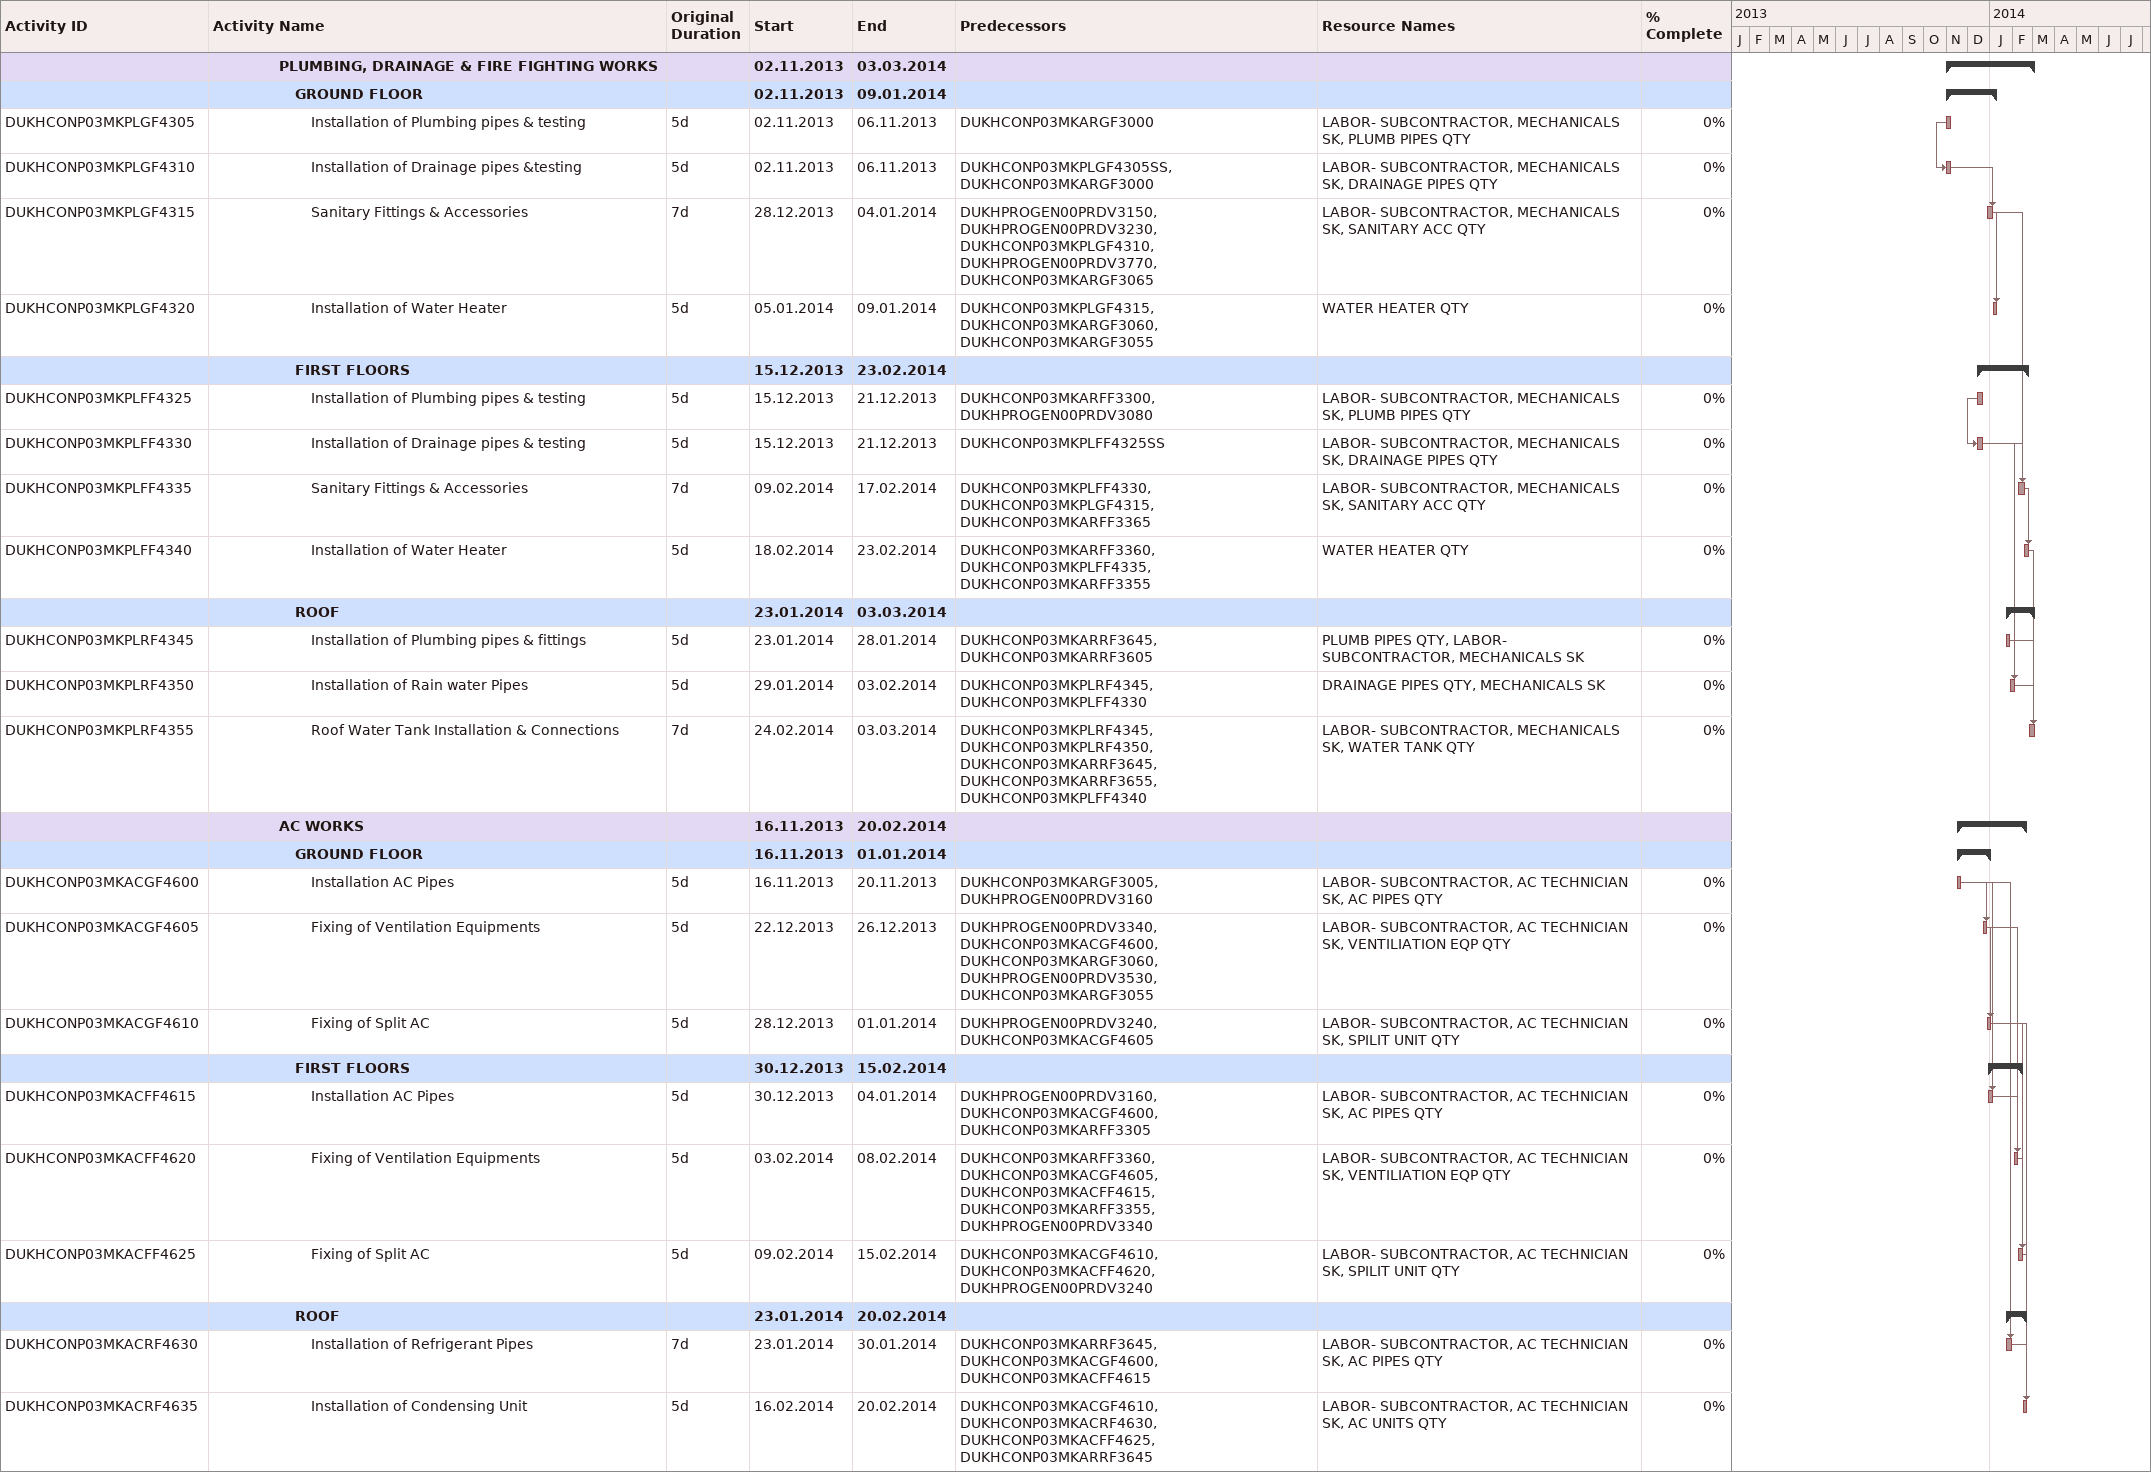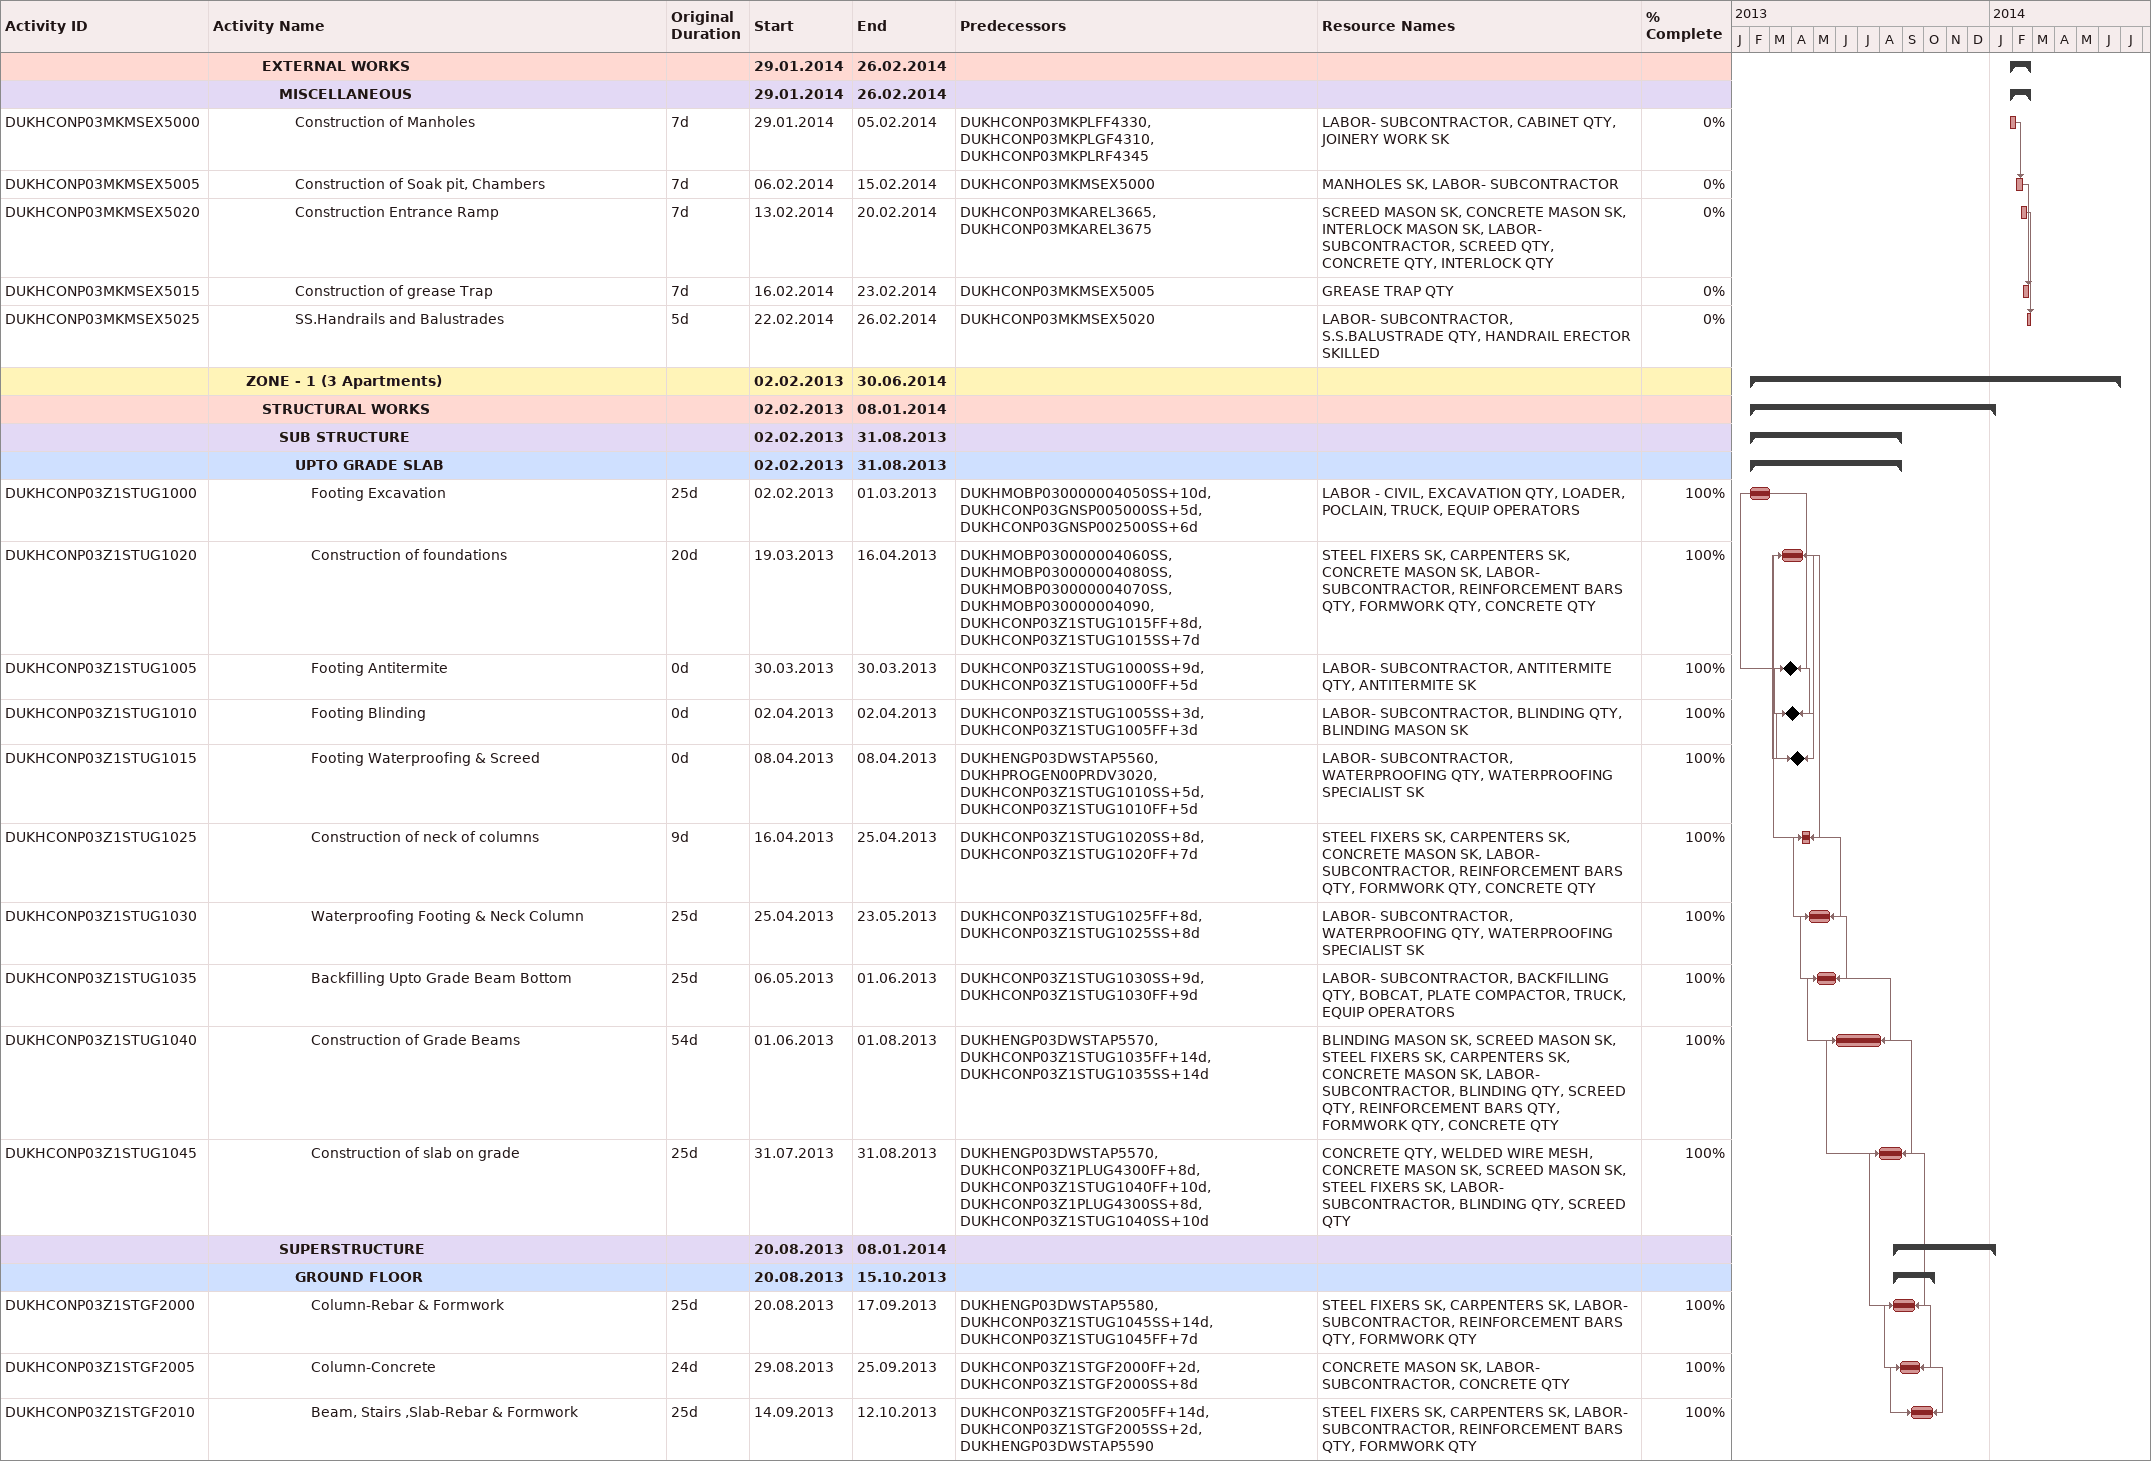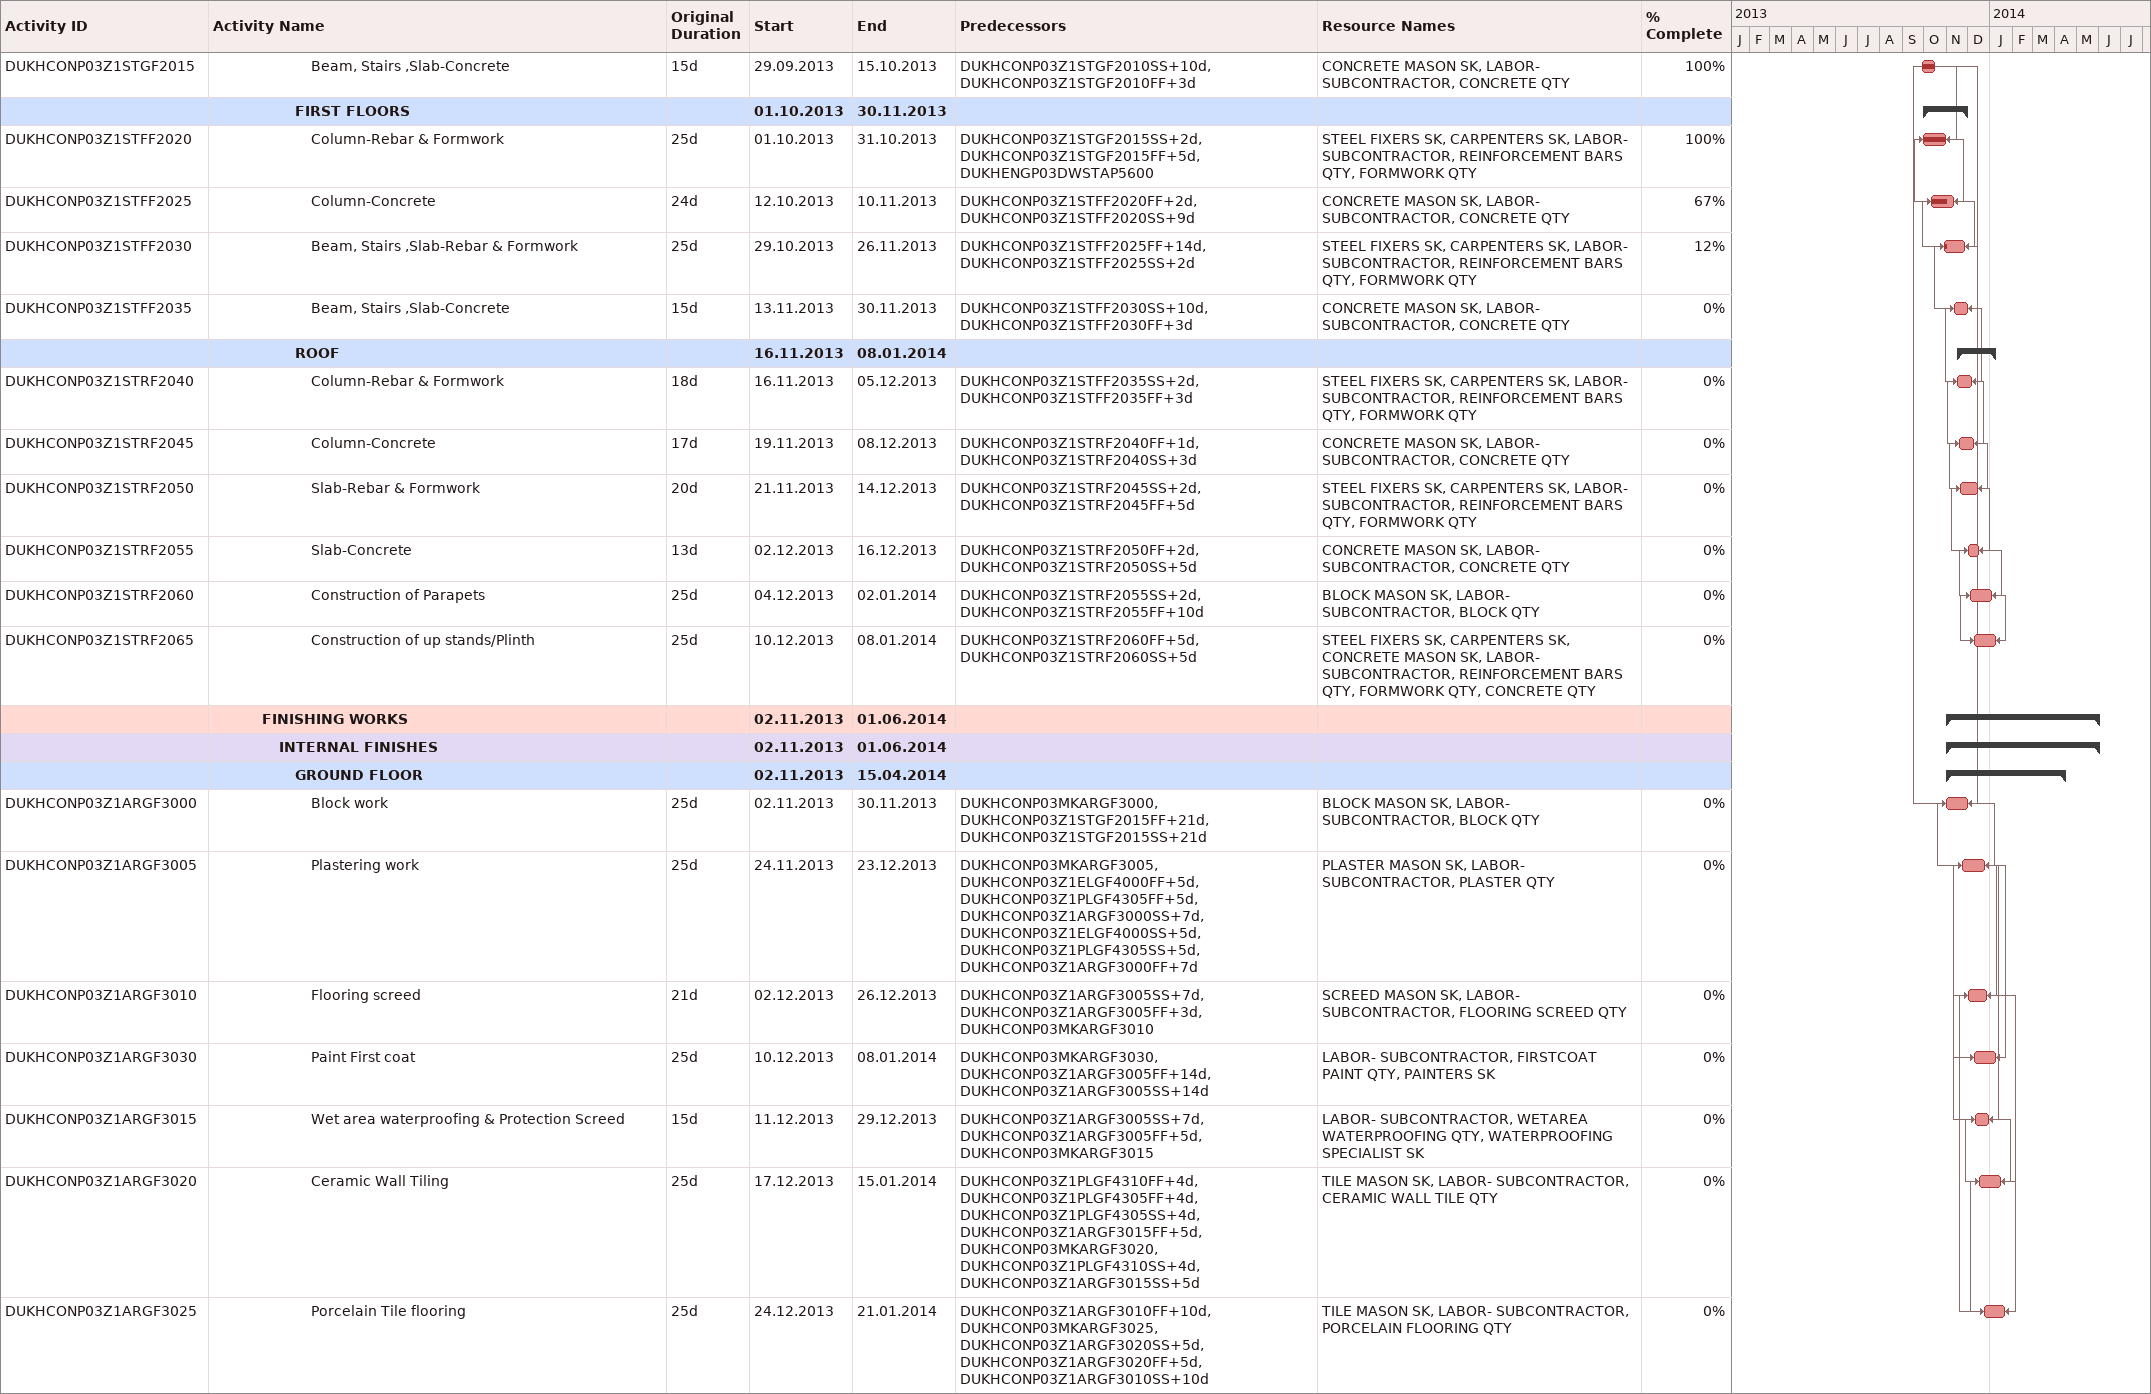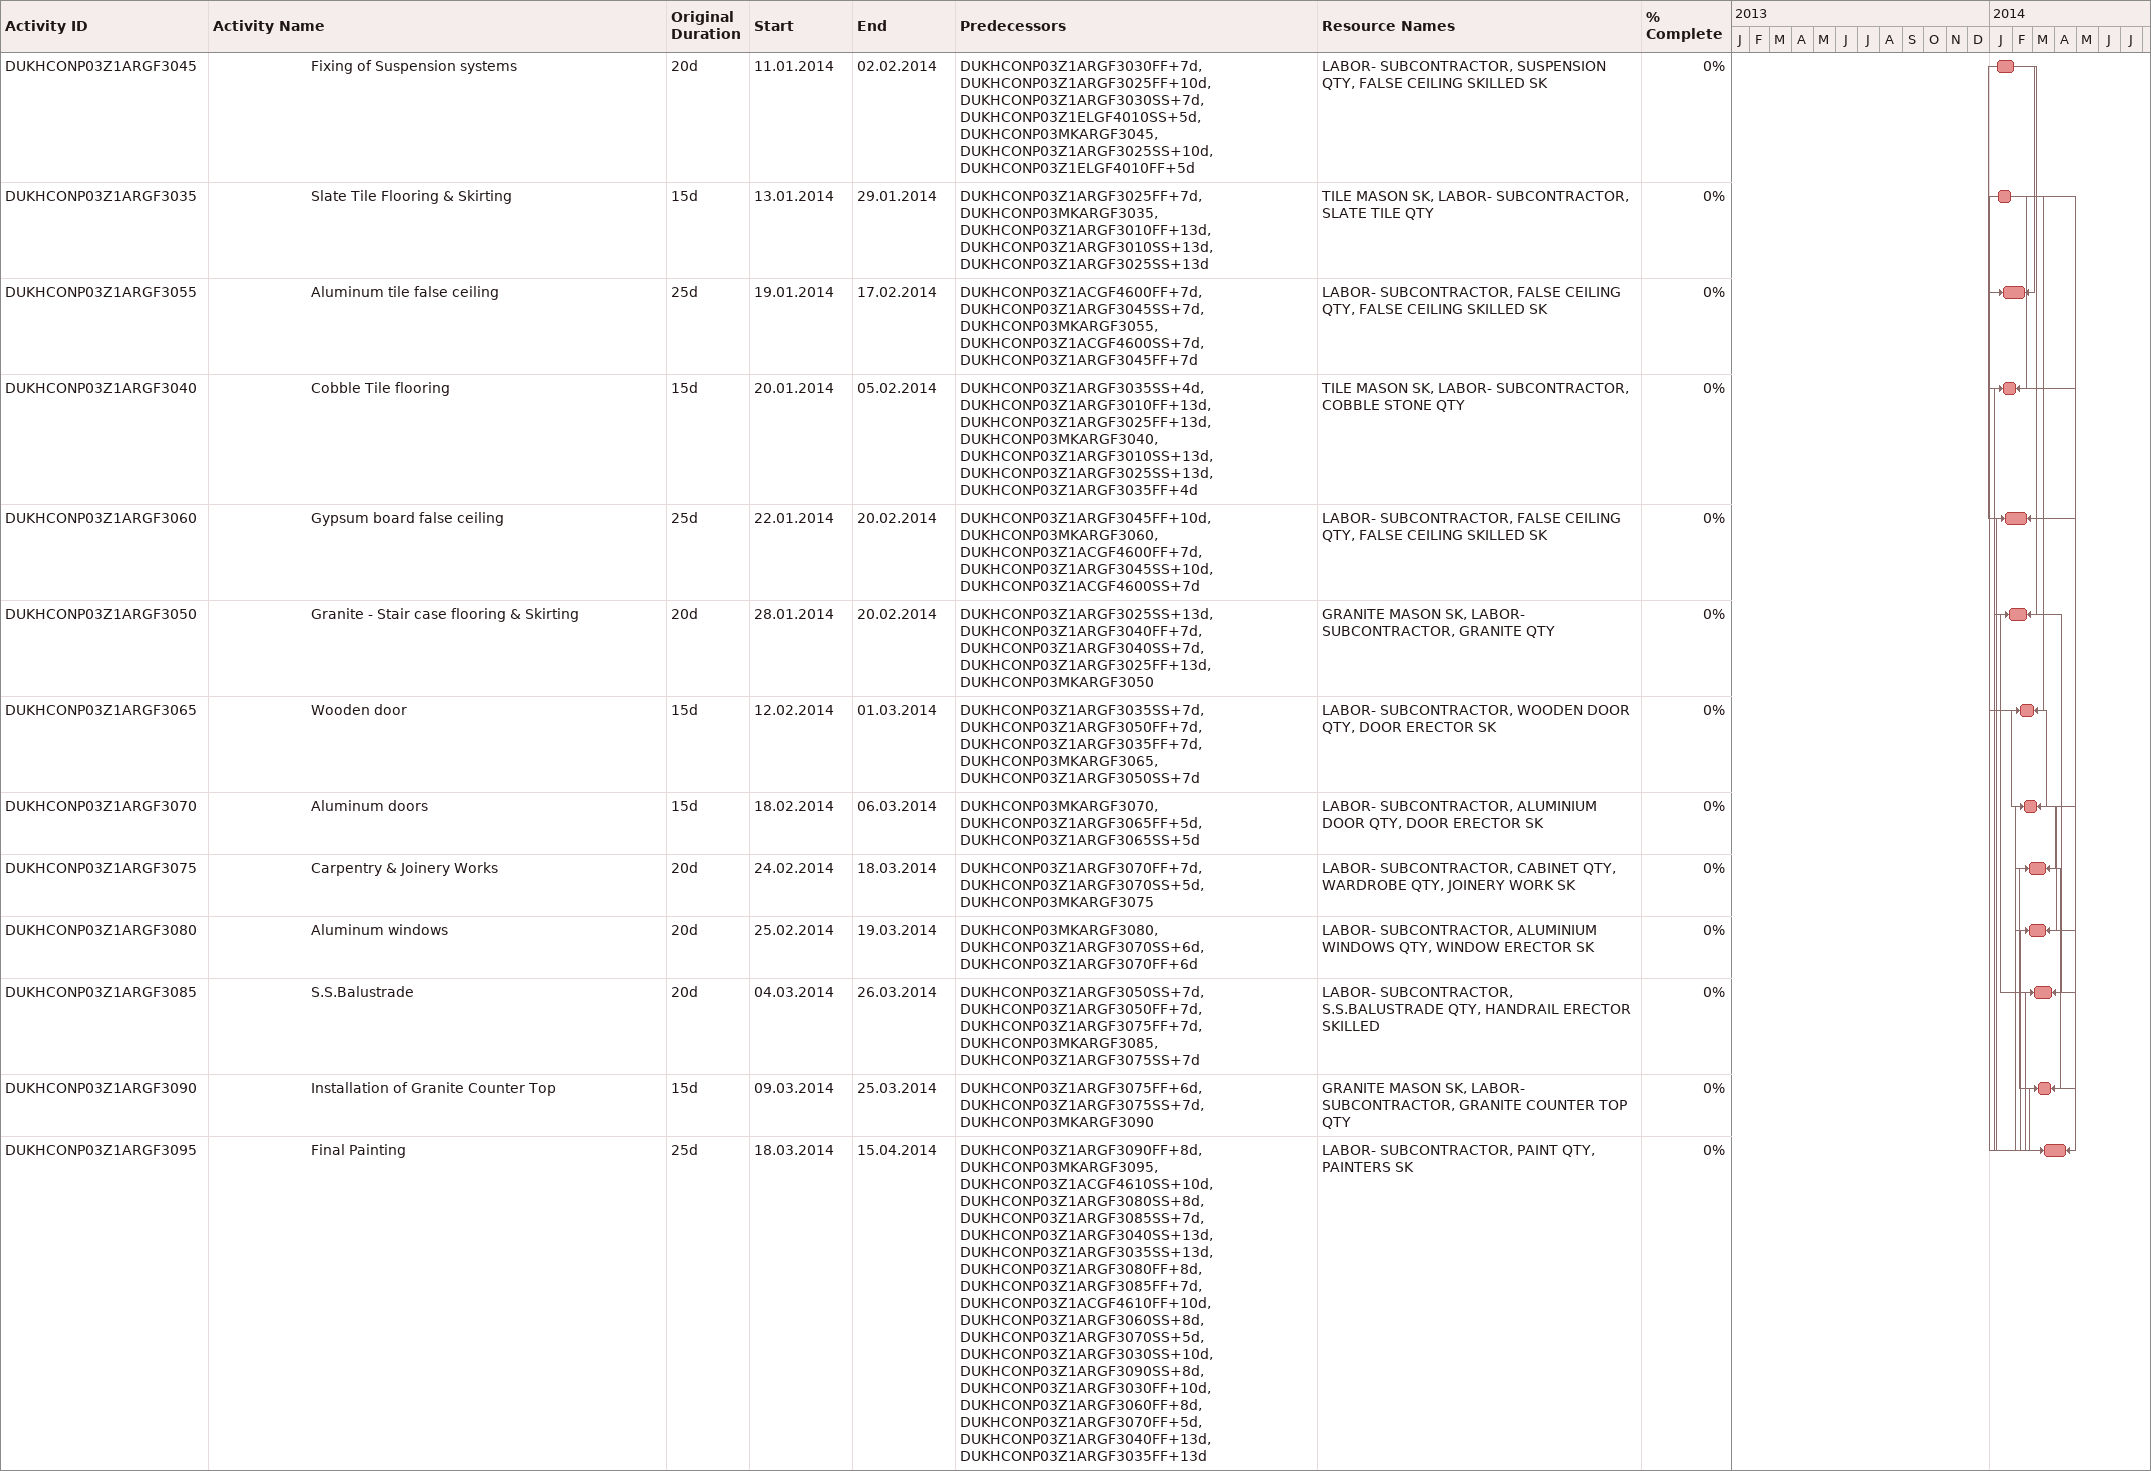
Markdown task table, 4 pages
| ID | Level | Task | Original duration | Start | Finish | Predecessors | Resources | % complete |
|---|---|---|---|---|---|---|---|---|
|  | 5 | **PLUMBING, DRAINAGE & FIRE FIGHTING WORKS** |  | 2013-11-02 | 2014-03-03 |  |  |  |
|  | 6 | **GROUND FLOOR** |  | 2013-11-02 | 2014-01-09 |  |  |  |
| DUKHCONP03MKPLGF4305 | 7 | Installation of Plumbing pipes & testing | 5d | 2013-11-02 | 2013-11-06 | DUKHCONP03MKARGF3000 | LABOR- SUBCONTRACTOR, MECHANICALS SK, PLUMB PIPES QTY | 0 |
| DUKHCONP03MKPLGF4310 | 7 | Installation of Drainage pipes &testing | 5d | 2013-11-02 | 2013-11-06 | DUKHCONP03MKPLGF4305SS, DUKHCONP03MKARGF3000 | LABOR- SUBCONTRACTOR, MECHANICALS SK, DRAINAGE PIPES QTY | 0 |
| DUKHCONP03MKPLGF4315 | 7 | Sanitary Fittings & Accessories | 7d | 2013-12-28 | 2014-01-04 | DUKHPROGEN00PRDV3150, DUKHPROGEN00PRDV3230, DUKHCONP03MKPLGF4310, DUKHPROGEN00PRDV3770, DUKHCONP03MKARGF3065 | LABOR- SUBCONTRACTOR, MECHANICALS SK, SANITARY ACC QTY | 0 |
| DUKHCONP03MKPLGF4320 | 7 | Installation of Water Heater | 5d | 2014-01-05 | 2014-01-09 | DUKHCONP03MKPLGF4315, DUKHCONP03MKARGF3060, DUKHCONP03MKARGF3055 | WATER HEATER QTY | 0 |
|  | 6 | **FIRST FLOORS** |  | 2013-12-15 | 2014-02-23 |  |  |  |
| DUKHCONP03MKPLFF4325 | 7 | Installation of Plumbing pipes & testing | 5d | 2013-12-15 | 2013-12-21 | DUKHCONP03MKARFF3300, DUKHPROGEN00PRDV3080 | LABOR- SUBCONTRACTOR, MECHANICALS SK, PLUMB PIPES QTY | 0 |
| DUKHCONP03MKPLFF4330 | 7 | Installation of Drainage pipes & testing | 5d | 2013-12-15 | 2013-12-21 | DUKHCONP03MKPLFF4325SS | LABOR- SUBCONTRACTOR, MECHANICALS SK, DRAINAGE PIPES QTY | 0 |
| DUKHCONP03MKPLFF4335 | 7 | Sanitary Fittings & Accessories | 7d | 2014-02-09 | 2014-02-17 | DUKHCONP03MKPLFF4330, DUKHCONP03MKPLGF4315, DUKHCONP03MKARFF3365 | LABOR- SUBCONTRACTOR, MECHANICALS SK, SANITARY ACC QTY | 0 |
| DUKHCONP03MKPLFF4340 | 7 | Installation of Water Heater | 5d | 2014-02-18 | 2014-02-23 | DUKHCONP03MKARFF3360, DUKHCONP03MKPLFF4335, DUKHCONP03MKARFF3355 | WATER HEATER QTY | 0 |
|  | 6 | **ROOF** |  | 2014-01-23 | 2014-03-03 |  |  |  |
| DUKHCONP03MKPLRF4345 | 7 | Installation of Plumbing pipes & fittings | 5d | 2014-01-23 | 2014-01-28 | DUKHCONP03MKARRF3645, DUKHCONP03MKARRF3605 | PLUMB PIPES QTY, LABOR- SUBCONTRACTOR, MECHANICALS SK | 0 |
| DUKHCONP03MKPLRF4350 | 7 | Installation of Rain water Pipes | 5d | 2014-01-29 | 2014-02-03 | DUKHCONP03MKPLRF4345, DUKHCONP03MKPLFF4330 | DRAINAGE PIPES QTY, MECHANICALS SK | 0 |
| DUKHCONP03MKPLRF4355 | 7 | Roof Water Tank Installation & Connections | 7d | 2014-02-24 | 2014-03-03 | DUKHCONP03MKPLRF4345, DUKHCONP03MKPLRF4350, DUKHCONP03MKARRF3645, DUKHCONP03MKARRF3655, DUKHCONP03MKPLFF4340 | LABOR- SUBCONTRACTOR, MECHANICALS SK, WATER TANK QTY | 0 |
|  | 5 | **AC WORKS** |  | 2013-11-16 | 2014-02-20 |  |  |  |
|  | 6 | **GROUND FLOOR** |  | 2013-11-16 | 2014-01-01 |  |  |  |
| DUKHCONP03MKACGF4600 | 7 | Installation AC Pipes | 5d | 2013-11-16 | 2013-11-20 | DUKHCONP03MKARGF3005, DUKHPROGEN00PRDV3160 | LABOR- SUBCONTRACTOR, AC TECHNICIAN SK, AC PIPES QTY | 0 |
| DUKHCONP03MKACGF4605 | 7 | Fixing of Ventilation Equipments | 5d | 2013-12-22 | 2013-12-26 | DUKHPROGEN00PRDV3340, DUKHCONP03MKACGF4600, DUKHCONP03MKARGF3060, DUKHPROGEN00PRDV3530, DUKHCONP03MKARGF3055 | LABOR- SUBCONTRACTOR, AC TECHNICIAN SK, VENTILIATION EQP QTY | 0 |
| DUKHCONP03MKACGF4610 | 7 | Fixing of Split AC | 5d | 2013-12-28 | 2014-01-01 | DUKHPROGEN00PRDV3240, DUKHCONP03MKACGF4605 | LABOR- SUBCONTRACTOR, AC TECHNICIAN SK, SPILIT UNIT QTY | 0 |
|  | 6 | **FIRST FLOORS** |  | 2013-12-30 | 2014-02-15 |  |  |  |
| DUKHCONP03MKACFF4615 | 7 | Installation AC Pipes | 5d | 2013-12-30 | 2014-01-04 | DUKHPROGEN00PRDV3160, DUKHCONP03MKACGF4600, DUKHCONP03MKARFF3305 | LABOR- SUBCONTRACTOR, AC TECHNICIAN SK, AC PIPES QTY | 0 |
| DUKHCONP03MKACFF4620 | 7 | Fixing of Ventilation Equipments | 5d | 2014-02-03 | 2014-02-08 | DUKHCONP03MKARFF3360, DUKHCONP03MKACGF4605, DUKHCONP03MKACFF4615, DUKHCONP03MKARFF3355, DUKHPROGEN00PRDV3340 | LABOR- SUBCONTRACTOR, AC TECHNICIAN SK, VENTILIATION EQP QTY | 0 |
| DUKHCONP03MKACFF4625 | 7 | Fixing of Split AC | 5d | 2014-02-09 | 2014-02-15 | DUKHCONP03MKACGF4610, DUKHCONP03MKACFF4620, DUKHPROGEN00PRDV3240 | LABOR- SUBCONTRACTOR, AC TECHNICIAN SK, SPILIT UNIT QTY | 0 |
|  | 6 | **ROOF** |  | 2014-01-23 | 2014-02-20 |  |  |  |
| DUKHCONP03MKACRF4630 | 7 | Installation of Refrigerant Pipes | 7d | 2014-01-23 | 2014-01-30 | DUKHCONP03MKARRF3645, DUKHCONP03MKACGF4600, DUKHCONP03MKACFF4615 | LABOR- SUBCONTRACTOR, AC TECHNICIAN SK, AC PIPES QTY | 0 |
| DUKHCONP03MKACRF4635 | 7 | Installation of Condensing Unit | 5d | 2014-02-16 | 2014-02-20 | DUKHCONP03MKACGF4610, DUKHCONP03MKACRF4630, DUKHCONP03MKACFF4625, DUKHCONP03MKARRF3645 | LABOR- SUBCONTRACTOR, AC TECHNICIAN SK, AC UNITS QTY | 0 |
|  | 4 | **EXTERNAL WORKS** |  | 2014-01-29 | 2014-02-26 |  |  |  |
|  | 5 | **MISCELLANEOUS** |  | 2014-01-29 | 2014-02-26 |  |  |  |
| DUKHCONP03MKMSEX5000 | 6 | Construction of Manholes | 7d | 2014-01-29 | 2014-02-05 | DUKHCONP03MKPLFF4330, DUKHCONP03MKPLGF4310, DUKHCONP03MKPLRF4345 | LABOR- SUBCONTRACTOR, CABINET QTY, JOINERY WORK SK | 0 |
| DUKHCONP03MKMSEX5005 | 6 | Construction of Soak pit, Chambers | 7d | 2014-02-06 | 2014-02-15 | DUKHCONP03MKMSEX5000 | MANHOLES SK, LABOR- SUBCONTRACTOR | 0 |
| DUKHCONP03MKMSEX5020 | 6 | Construction Entrance Ramp | 7d | 2014-02-13 | 2014-02-20 | DUKHCONP03MKAREL3665, DUKHCONP03MKAREL3675 | SCREED MASON SK, CONCRETE MASON SK, INTERLOCK MASON SK, LABOR- SUBCONTRACTOR, SCREED QTY, CONCRETE QTY, INTERLOCK QTY | 0 |
| DUKHCONP03MKMSEX5015 | 6 | Construction of grease Trap | 7d | 2014-02-16 | 2014-02-23 | DUKHCONP03MKMSEX5005 | GREASE TRAP QTY | 0 |
| DUKHCONP03MKMSEX5025 | 6 | SS.Handrails and Balustrades | 5d | 2014-02-22 | 2014-02-26 | DUKHCONP03MKMSEX5020 | LABOR- SUBCONTRACTOR, S.S.BALUSTRADE QTY, HANDRAIL ERECTOR SKILLED | 0 |
|  | 3 | **ZONE - 1 (3 Apartments)** |  | 2013-02-02 | 2014-06-30 |  |  |  |
|  | 4 | **STRUCTURAL WORKS** |  | 2013-02-02 | 2014-01-08 |  |  |  |
|  | 5 | **SUB STRUCTURE** |  | 2013-02-02 | 2013-08-31 |  |  |  |
|  | 6 | **UPTO GRADE SLAB** |  | 2013-02-02 | 2013-08-31 |  |  |  |
| DUKHCONP03Z1STUG1000 | 7 | Footing Excavation | 25d | 2013-02-02 | 2013-03-01 | DUKHMOBP030000004050SS+10d, DUKHCONP03GNSP005000SS+5d, DUKHCONP03GNSP002500SS+6d | LABOR - CIVIL, EXCAVATION QTY, LOADER, POCLAIN, TRUCK, EQUIP OPERATORS | 100 |
| DUKHCONP03Z1STUG1020 | 7 | Construction of foundations | 20d | 2013-03-19 | 2013-04-16 | DUKHMOBP030000004060SS, DUKHMOBP030000004080SS, DUKHMOBP030000004070SS, DUKHMOBP030000004090, DUKHCONP03Z1STUG1015FF+8d, DUKHCONP03Z1STUG1015SS+7d | STEEL FIXERS SK, CARPENTERS SK, CONCRETE MASON SK, LABOR- SUBCONTRACTOR, REINFORCEMENT BARS QTY, FORMWORK QTY, CONCRETE QTY | 100 |
| DUKHCONP03Z1STUG1005 | 7 | Footing Antitermite | 0d | 2013-03-30 | 2013-03-30 | DUKHCONP03Z1STUG1000SS+9d, DUKHCONP03Z1STUG1000FF+5d | LABOR- SUBCONTRACTOR, ANTITERMITE QTY, ANTITERMITE SK | 100 |
| DUKHCONP03Z1STUG1010 | 7 | Footing Blinding | 0d | 2013-04-02 | 2013-04-02 | DUKHCONP03Z1STUG1005SS+3d, DUKHCONP03Z1STUG1005FF+3d | LABOR- SUBCONTRACTOR, BLINDING QTY, BLINDING MASON SK | 100 |
| DUKHCONP03Z1STUG1015 | 7 | Footing Waterproofing & Screed | 0d | 2013-04-08 | 2013-04-08 | DUKHENGP03DWSTAP5560, DUKHPROGEN00PRDV3020, DUKHCONP03Z1STUG1010SS+5d, DUKHCONP03Z1STUG1010FF+5d | LABOR- SUBCONTRACTOR, WATERPROOFING QTY, WATERPROOFING SPECIALIST SK | 100 |
| DUKHCONP03Z1STUG1025 | 7 | Construction of neck of columns | 9d | 2013-04-16 | 2013-04-25 | DUKHCONP03Z1STUG1020SS+8d, DUKHCONP03Z1STUG1020FF+7d | STEEL FIXERS SK, CARPENTERS SK, CONCRETE MASON SK, LABOR- SUBCONTRACTOR, REINFORCEMENT BARS QTY, FORMWORK QTY, CONCRETE QTY | 100 |
| DUKHCONP03Z1STUG1030 | 7 | Waterproofing Footing & Neck Column | 25d | 2013-04-25 | 2013-05-23 | DUKHCONP03Z1STUG1025FF+8d, DUKHCONP03Z1STUG1025SS+8d | LABOR- SUBCONTRACTOR, WATERPROOFING QTY, WATERPROOFING SPECIALIST SK | 100 |
| DUKHCONP03Z1STUG1035 | 7 | Backfilling Upto Grade Beam Bottom | 25d | 2013-05-06 | 2013-06-01 | DUKHCONP03Z1STUG1030SS+9d, DUKHCONP03Z1STUG1030FF+9d | LABOR- SUBCONTRACTOR, BACKFILLING QTY, BOBCAT, PLATE COMPACTOR, TRUCK, EQUIP OPERATORS | 100 |
| DUKHCONP03Z1STUG1040 | 7 | Construction of Grade Beams | 54d | 2013-06-01 | 2013-08-01 | DUKHENGP03DWSTAP5570, DUKHCONP03Z1STUG1035FF+14d, DUKHCONP03Z1STUG1035SS+14d | BLINDING MASON SK, SCREED MASON SK, STEEL FIXERS SK, CARPENTERS SK, CONCRETE MASON SK, LABOR- SUBCONTRACTOR, BLINDING QTY, SCREED QTY, REINFORCEMENT BARS QTY, FORMWORK QTY, CONCRETE QTY | 100 |
| DUKHCONP03Z1STUG1045 | 7 | Construction of slab on grade | 25d | 2013-07-31 | 2013-08-31 | DUKHENGP03DWSTAP5570, DUKHCONP03Z1PLUG4300FF+8d, DUKHCONP03Z1STUG1040FF+10d, DUKHCONP03Z1PLUG4300SS+8d, DUKHCONP03Z1STUG1040SS+10d | CONCRETE QTY, WELDED WIRE MESH, CONCRETE MASON SK, SCREED MASON SK, STEEL FIXERS SK, LABOR- SUBCONTRACTOR, BLINDING QTY, SCREED QTY | 100 |
|  | 5 | **SUPERSTRUCTURE** |  | 2013-08-20 | 2014-01-08 |  |  |  |
|  | 6 | **GROUND FLOOR** |  | 2013-08-20 | 2013-10-15 |  |  |  |
| DUKHCONP03Z1STGF2000 | 7 | Column-Rebar & Formwork | 25d | 2013-08-20 | 2013-09-17 | DUKHENGP03DWSTAP5580, DUKHCONP03Z1STUG1045SS+14d, DUKHCONP03Z1STUG1045FF+7d | STEEL FIXERS SK, CARPENTERS SK, LABOR- SUBCONTRACTOR, REINFORCEMENT BARS QTY, FORMWORK QTY | 100 |
| DUKHCONP03Z1STGF2005 | 7 | Column-Concrete | 24d | 2013-08-29 | 2013-09-25 | DUKHCONP03Z1STGF2000FF+2d, DUKHCONP03Z1STGF2000SS+8d | CONCRETE MASON SK, LABOR- SUBCONTRACTOR, CONCRETE QTY | 100 |
| DUKHCONP03Z1STGF2010 | 7 | Beam, Stairs ,Slab-Rebar & Formwork | 25d | 2013-09-14 | 2013-10-12 | DUKHCONP03Z1STGF2005FF+14d, DUKHCONP03Z1STGF2005SS+2d, DUKHENGP03DWSTAP5590 | STEEL FIXERS SK, CARPENTERS SK, LABOR- SUBCONTRACTOR, REINFORCEMENT BARS QTY, FORMWORK QTY | 100 |
| DUKHCONP03Z1STGF2015 | 7 | Beam, Stairs ,Slab-Concrete | 15d | 2013-09-29 | 2013-10-15 | DUKHCONP03Z1STGF2010SS+10d, DUKHCONP03Z1STGF2010FF+3d | CONCRETE MASON SK, LABOR- SUBCONTRACTOR, CONCRETE QTY | 100 |
|  | 6 | **FIRST FLOORS** |  | 2013-10-01 | 2013-11-30 |  |  |  |
| DUKHCONP03Z1STFF2020 | 7 | Column-Rebar & Formwork | 25d | 2013-10-01 | 2013-10-31 | DUKHCONP03Z1STGF2015SS+2d, DUKHCONP03Z1STGF2015FF+5d, DUKHENGP03DWSTAP5600 | STEEL FIXERS SK, CARPENTERS SK, LABOR- SUBCONTRACTOR, REINFORCEMENT BARS QTY, FORMWORK QTY | 100 |
| DUKHCONP03Z1STFF2025 | 7 | Column-Concrete | 24d | 2013-10-12 | 2013-11-10 | DUKHCONP03Z1STFF2020FF+2d, DUKHCONP03Z1STFF2020SS+9d | CONCRETE MASON SK, LABOR- SUBCONTRACTOR, CONCRETE QTY | 67 |
| DUKHCONP03Z1STFF2030 | 7 | Beam, Stairs ,Slab-Rebar & Formwork | 25d | 2013-10-29 | 2013-11-26 | DUKHCONP03Z1STFF2025FF+14d, DUKHCONP03Z1STFF2025SS+2d | STEEL FIXERS SK, CARPENTERS SK, LABOR- SUBCONTRACTOR, REINFORCEMENT BARS QTY, FORMWORK QTY | 12 |
| DUKHCONP03Z1STFF2035 | 7 | Beam, Stairs ,Slab-Concrete | 15d | 2013-11-13 | 2013-11-30 | DUKHCONP03Z1STFF2030SS+10d, DUKHCONP03Z1STFF2030FF+3d | CONCRETE MASON SK, LABOR- SUBCONTRACTOR, CONCRETE QTY | 0 |
|  | 6 | **ROOF** |  | 2013-11-16 | 2014-01-08 |  |  |  |
| DUKHCONP03Z1STRF2040 | 7 | Column-Rebar & Formwork | 18d | 2013-11-16 | 2013-12-05 | DUKHCONP03Z1STFF2035SS+2d, DUKHCONP03Z1STFF2035FF+3d | STEEL FIXERS SK, CARPENTERS SK, LABOR- SUBCONTRACTOR, REINFORCEMENT BARS QTY, FORMWORK QTY | 0 |
| DUKHCONP03Z1STRF2045 | 7 | Column-Concrete | 17d | 2013-11-19 | 2013-12-08 | DUKHCONP03Z1STRF2040FF+1d, DUKHCONP03Z1STRF2040SS+3d | CONCRETE MASON SK, LABOR- SUBCONTRACTOR, CONCRETE QTY | 0 |
| DUKHCONP03Z1STRF2050 | 7 | Slab-Rebar & Formwork | 20d | 2013-11-21 | 2013-12-14 | DUKHCONP03Z1STRF2045SS+2d, DUKHCONP03Z1STRF2045FF+5d | STEEL FIXERS SK, CARPENTERS SK, LABOR- SUBCONTRACTOR, REINFORCEMENT BARS QTY, FORMWORK QTY | 0 |
| DUKHCONP03Z1STRF2055 | 7 | Slab-Concrete | 13d | 2013-12-02 | 2013-12-16 | DUKHCONP03Z1STRF2050FF+2d, DUKHCONP03Z1STRF2050SS+5d | CONCRETE MASON SK, LABOR- SUBCONTRACTOR, CONCRETE QTY | 0 |
| DUKHCONP03Z1STRF2060 | 7 | Construction of Parapets | 25d | 2013-12-04 | 2014-01-02 | DUKHCONP03Z1STRF2055SS+2d, DUKHCONP03Z1STRF2055FF+10d | BLOCK MASON SK, LABOR- SUBCONTRACTOR, BLOCK QTY | 0 |
| DUKHCONP03Z1STRF2065 | 7 | Construction of up stands/Plinth | 25d | 2013-12-10 | 2014-01-08 | DUKHCONP03Z1STRF2060FF+5d, DUKHCONP03Z1STRF2060SS+5d | STEEL FIXERS SK, CARPENTERS SK, CONCRETE MASON SK, LABOR- SUBCONTRACTOR, REINFORCEMENT BARS QTY, FORMWORK QTY, CONCRETE QTY | 0 |
|  | 4 | **FINISHING WORKS** |  | 2013-11-02 | 2014-06-01 |  |  |  |
|  | 5 | **INTERNAL FINISHES** |  | 2013-11-02 | 2014-06-01 |  |  |  |
|  | 6 | **GROUND FLOOR** |  | 2013-11-02 | 2014-04-15 |  |  |  |
| DUKHCONP03Z1ARGF3000 | 7 | Block work | 25d | 2013-11-02 | 2013-11-30 | DUKHCONP03MKARGF3000, DUKHCONP03Z1STGF2015FF+21d, DUKHCONP03Z1STGF2015SS+21d | BLOCK MASON SK, LABOR- SUBCONTRACTOR, BLOCK QTY | 0 |
| DUKHCONP03Z1ARGF3005 | 7 | Plastering work | 25d | 2013-11-24 | 2013-12-23 | DUKHCONP03MKARGF3005, DUKHCONP03Z1ELGF4000FF+5d, DUKHCONP03Z1PLGF4305FF+5d, DUKHCONP03Z1ARGF3000SS+7d, DUKHCONP03Z1ELGF4000SS+5d, DUKHCONP03Z1PLGF4305SS+5d, DUKHCONP03Z1ARGF3000FF+7d | PLASTER MASON SK, LABOR- SUBCONTRACTOR, PLASTER QTY | 0 |
| DUKHCONP03Z1ARGF3010 | 7 | Flooring screed | 21d | 2013-12-02 | 2013-12-26 | DUKHCONP03Z1ARGF3005SS+7d, DUKHCONP03Z1ARGF3005FF+3d, DUKHCONP03MKARGF3010 | SCREED MASON SK, LABOR- SUBCONTRACTOR, FLOORING SCREED QTY | 0 |
| DUKHCONP03Z1ARGF3030 | 7 | Paint First coat | 25d | 2013-12-10 | 2014-01-08 | DUKHCONP03MKARGF3030, DUKHCONP03Z1ARGF3005FF+14d, DUKHCONP03Z1ARGF3005SS+14d | LABOR- SUBCONTRACTOR, FIRSTCOAT PAINT QTY, PAINTERS SK | 0 |
| DUKHCONP03Z1ARGF3015 | 7 | Wet area waterproofing & Protection Screed | 15d | 2013-12-11 | 2013-12-29 | DUKHCONP03Z1ARGF3005SS+7d, DUKHCONP03Z1ARGF3005FF+5d, DUKHCONP03MKARGF3015 | LABOR- SUBCONTRACTOR, WETAREA WATERPROOFING QTY, WATERPROOFING SPECIALIST SK | 0 |
| DUKHCONP03Z1ARGF3020 | 7 | Ceramic Wall Tiling | 25d | 2013-12-17 | 2014-01-15 | DUKHCONP03Z1PLGF4310FF+4d, DUKHCONP03Z1PLGF4305FF+4d, DUKHCONP03Z1PLGF4305SS+4d, DUKHCONP03Z1ARGF3015FF+5d, DUKHCONP03MKARGF3020, DUKHCONP03Z1PLGF4310SS+4d, DUKHCONP03Z1ARGF3015SS+5d | TILE MASON SK, LABOR- SUBCONTRACTOR, CERAMIC WALL TILE QTY | 0 |
| DUKHCONP03Z1ARGF3025 | 7 | Porcelain Tile flooring | 25d | 2013-12-24 | 2014-01-21 | DUKHCONP03Z1ARGF3010FF+10d, DUKHCONP03MKARGF3025, DUKHCONP03Z1ARGF3020SS+5d, DUKHCONP03Z1ARGF3020FF+5d, DUKHCONP03Z1ARGF3010SS+10d | TILE MASON SK, LABOR- SUBCONTRACTOR, PORCELAIN FLOORING QTY | 0 |
| DUKHCONP03Z1ARGF3045 | 7 | Fixing of Suspension systems | 20d | 2014-01-11 | 2014-02-02 | DUKHCONP03Z1ARGF3030FF+7d, DUKHCONP03Z1ARGF3025FF+10d, DUKHCONP03Z1ARGF3030SS+7d, DUKHCONP03Z1ELGF4010SS+5d, DUKHCONP03MKARGF3045, DUKHCONP03Z1ARGF3025SS+10d, DUKHCONP03Z1ELGF4010FF+5d | LABOR- SUBCONTRACTOR, SUSPENSION QTY, FALSE CEILING SKILLED SK | 0 |
| DUKHCONP03Z1ARGF3035 | 7 | Slate Tile Flooring & Skirting | 15d | 2014-01-13 | 2014-01-29 | DUKHCONP03Z1ARGF3025FF+7d, DUKHCONP03MKARGF3035, DUKHCONP03Z1ARGF3010FF+13d, DUKHCONP03Z1ARGF3010SS+13d, DUKHCONP03Z1ARGF3025SS+13d | TILE MASON SK, LABOR- SUBCONTRACTOR, SLATE TILE QTY | 0 |
| DUKHCONP03Z1ARGF3055 | 7 | Aluminum tile false ceiling | 25d | 2014-01-19 | 2014-02-17 | DUKHCONP03Z1ACGF4600FF+7d, DUKHCONP03Z1ARGF3045SS+7d, DUKHCONP03MKARGF3055, DUKHCONP03Z1ACGF4600SS+7d, DUKHCONP03Z1ARGF3045FF+7d | LABOR- SUBCONTRACTOR, FALSE CEILING QTY, FALSE CEILING SKILLED SK | 0 |
| DUKHCONP03Z1ARGF3040 | 7 | Cobble Tile flooring | 15d | 2014-01-20 | 2014-02-05 | DUKHCONP03Z1ARGF3035SS+4d, DUKHCONP03Z1ARGF3010FF+13d, DUKHCONP03Z1ARGF3025FF+13d, DUKHCONP03MKARGF3040, DUKHCONP03Z1ARGF3010SS+13d, DUKHCONP03Z1ARGF3025SS+13d, DUKHCONP03Z1ARGF3035FF+4d | TILE MASON SK, LABOR- SUBCONTRACTOR, COBBLE STONE QTY | 0 |
| DUKHCONP03Z1ARGF3060 | 7 | Gypsum board false ceiling | 25d | 2014-01-22 | 2014-02-20 | DUKHCONP03Z1ARGF3045FF+10d, DUKHCONP03MKARGF3060, DUKHCONP03Z1ACGF4600FF+7d, DUKHCONP03Z1ARGF3045SS+10d, DUKHCONP03Z1ACGF4600SS+7d | LABOR- SUBCONTRACTOR, FALSE CEILING QTY, FALSE CEILING SKILLED SK | 0 |
| DUKHCONP03Z1ARGF3050 | 7 | Granite - Stair case flooring & Skirting | 20d | 2014-01-28 | 2014-02-20 | DUKHCONP03Z1ARGF3025SS+13d, DUKHCONP03Z1ARGF3040FF+7d, DUKHCONP03Z1ARGF3040SS+7d, DUKHCONP03Z1ARGF3025FF+13d, DUKHCONP03MKARGF3050 | GRANITE MASON SK, LABOR- SUBCONTRACTOR, GRANITE QTY | 0 |
| DUKHCONP03Z1ARGF3065 | 7 | Wooden door | 15d | 2014-02-12 | 2014-03-01 | DUKHCONP03Z1ARGF3035SS+7d, DUKHCONP03Z1ARGF3050FF+7d, DUKHCONP03Z1ARGF3035FF+7d, DUKHCONP03MKARGF3065, DUKHCONP03Z1ARGF3050SS+7d | LABOR- SUBCONTRACTOR, WOODEN DOOR QTY, DOOR ERECTOR SK | 0 |
| DUKHCONP03Z1ARGF3070 | 7 | Aluminum doors | 15d | 2014-02-18 | 2014-03-06 | DUKHCONP03MKARGF3070, DUKHCONP03Z1ARGF3065FF+5d, DUKHCONP03Z1ARGF3065SS+5d | LABOR- SUBCONTRACTOR, ALUMINIUM DOOR QTY, DOOR ERECTOR SK | 0 |
| DUKHCONP03Z1ARGF3075 | 7 | Carpentry & Joinery Works | 20d | 2014-02-24 | 2014-03-18 | DUKHCONP03Z1ARGF3070FF+7d, DUKHCONP03Z1ARGF3070SS+5d, DUKHCONP03MKARGF3075 | LABOR- SUBCONTRACTOR, CABINET QTY, WARDROBE QTY, JOINERY WORK SK | 0 |
| DUKHCONP03Z1ARGF3080 | 7 | Aluminum windows | 20d | 2014-02-25 | 2014-03-19 | DUKHCONP03MKARGF3080, DUKHCONP03Z1ARGF3070SS+6d, DUKHCONP03Z1ARGF3070FF+6d | LABOR- SUBCONTRACTOR, ALUMINIUM WINDOWS QTY, WINDOW ERECTOR SK | 0 |
| DUKHCONP03Z1ARGF3085 | 7 | S.S.Balustrade | 20d | 2014-03-04 | 2014-03-26 | DUKHCONP03Z1ARGF3050SS+7d, DUKHCONP03Z1ARGF3050FF+7d, DUKHCONP03Z1ARGF3075FF+7d, DUKHCONP03MKARGF3085, DUKHCONP03Z1ARGF3075SS+7d | LABOR- SUBCONTRACTOR, S.S.BALUSTRADE QTY, HANDRAIL ERECTOR SKILLED | 0 |
| DUKHCONP03Z1ARGF3090 | 7 | Installation of Granite Counter Top | 15d | 2014-03-09 | 2014-03-25 | DUKHCONP03Z1ARGF3075FF+6d, DUKHCONP03Z1ARGF3075SS+7d, DUKHCONP03MKARGF3090 | GRANITE MASON SK, LABOR- SUBCONTRACTOR, GRANITE COUNTER TOP QTY | 0 |
| DUKHCONP03Z1ARGF3095 | 7 | Final Painting | 25d | 2014-03-18 | 2014-04-15 | DUKHCONP03Z1ARGF3090FF+8d, DUKHCONP03MKARGF3095, DUKHCONP03Z1ACGF4610SS+10d, DUKHCONP03Z1ARGF3080SS+8d, DUKHCONP03Z1ARGF3085SS+7d, DUKHCONP03Z1ARGF3040SS+13d, DUKHCONP03Z1ARGF3035SS+13d, DUKHCONP03Z1ARGF3080FF+8d, DUKHCONP03Z1ARGF3085FF+7d, DUKHCONP03Z1ACGF4610FF+10d, DUKHCONP03Z1ARGF3060SS+8d, DUKHCONP03Z1ARGF3070SS+5d, DUKHCONP03Z1ARGF3030SS+10d, DUKHCONP03Z1ARGF3090SS+8d, DUKHCONP03Z1ARGF3030FF+10d, DUKHCONP03Z1ARGF3060FF+8d, DUKHCONP03Z1ARGF3070FF+5d, DUKHCONP03Z1ARGF3040FF+13d, DUKHCONP03Z1ARGF3035FF+13d | LABOR- SUBCONTRACTOR, PAINT QTY, PAINTERS SK | 0 |
